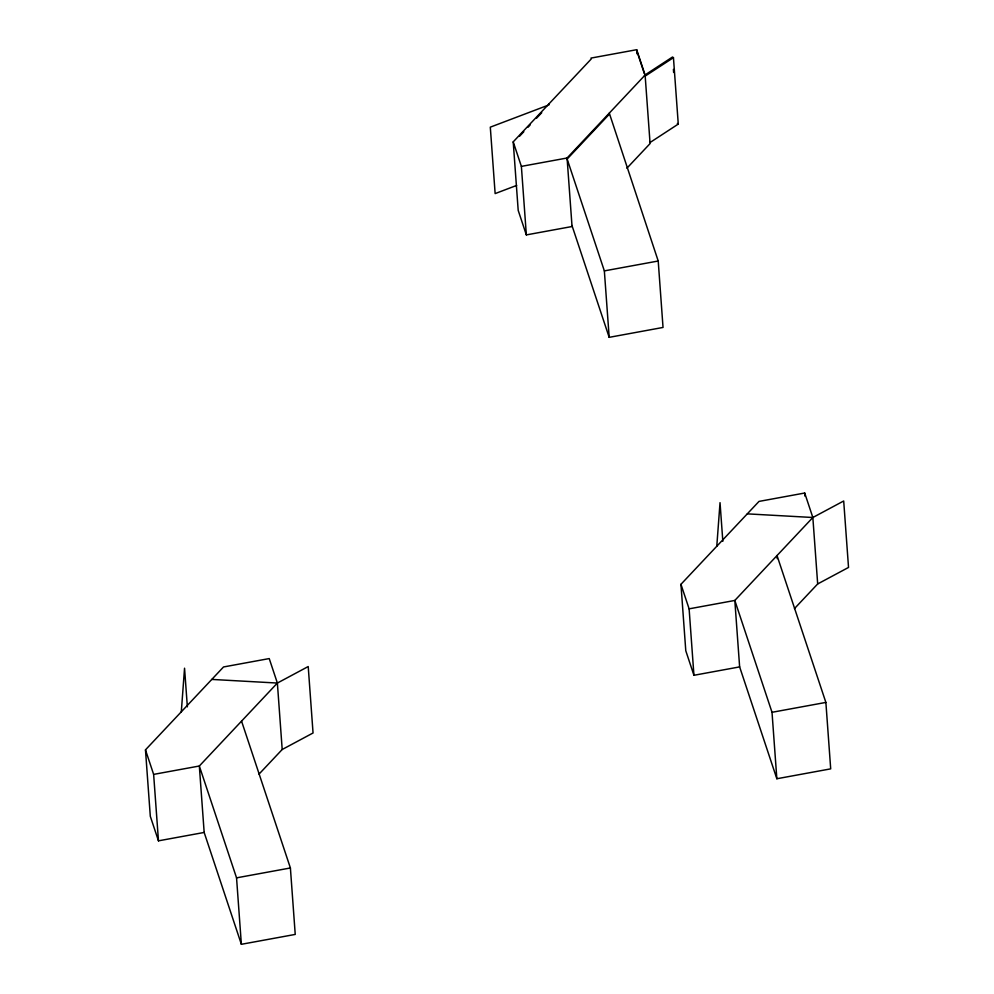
<?xml version="1.0" encoding="UTF-8"?>
<svg xmlns="http://www.w3.org/2000/svg" width="994" height="994" viewBox="0 0 994 994"><rect width="100%" height="100%" fill="white"/><g stroke="black" fill="none" stroke-linecap="round" stroke-linejoin="round"><path stroke-width="1.49" d="M181.306 711.803L184.549 668.204L187.357 706.846M716.786 546.253L720.029 502.653L722.837 541.283M567.077 158.009L645.106 75.047L636.682 49.7L590.983 58.087L591.268 58.957L513.215 141.856L518.197 210.38L526.348 234.907L572.047 226.52L567.077 158.009L521.378 166.383L513.215 141.856M609.359 114.148L567.152 159.04L604.352 270.89L609.185 337.339L663.035 327.448L658.214 261.012L609.285 113.105M282.197 749.501L313.048 732.988L308.215 666.539L277.376 683.052L199.334 766.014L153.635 774.388L145.472 749.861L223.526 666.962L269.225 658.575L277.376 683.052L282.197 749.501L259.012 774.127M519.613 136.178L523.826 131.705M528.038 127.232L530.15 124.983M536.474 118.274L541.742 112.682M626.903 168.197L650.088 143.571L645.106 75.047M817.677 583.95L848.528 567.437L843.695 500.988L812.844 517.501L777.022 555.559L825.877 702.423L830.698 768.859L776.848 778.749L739.635 666.899L693.936 675.286L685.785 650.747L680.952 584.31L759.006 501.411L804.705 493.024L812.844 517.501L817.677 583.95L794.492 608.564M673.447 57.652L645.181 76.091L644.522 75.643L645.181 76.091L644.845 75.072L672.503 57.018L673.447 57.652L678.268 124.088L650.014 142.54L649.678 141.521M547.682 105.389L490.303 127.157L495.136 193.594L516.656 185.431M604.352 270.89L658.214 261.012M680.952 584.31L689.115 608.837L734.814 600.451L777.022 555.559L777.246 558.64M739.635 666.899L734.814 600.451L772.015 712.3L825.877 702.423M145.472 749.861L150.305 816.31L158.468 840.837L204.168 832.45L241.368 944.3L295.23 934.422L290.397 867.973L241.542 721.11M204.168 832.45L199.334 766.014L236.547 877.851L290.397 867.973M747.277 513.861L812.844 517.501M211.797 679.424L277.376 683.052M677.336 123.467L678.268 124.088M636.756 50.744L644.361 73.606M571.972 225.489L609.185 337.339M804.705 493.024L804.929 496.118M772.015 712.3L776.848 778.749M673.41 69.381L673.634 72.475M689.115 608.837L693.936 675.286M636.682 49.7L636.98 53.825M549.048 103.798L549.123 104.842M521.378 166.383L526.348 234.907M236.547 877.851L241.368 944.3M153.635 774.388L158.468 840.837"/></g></svg>
